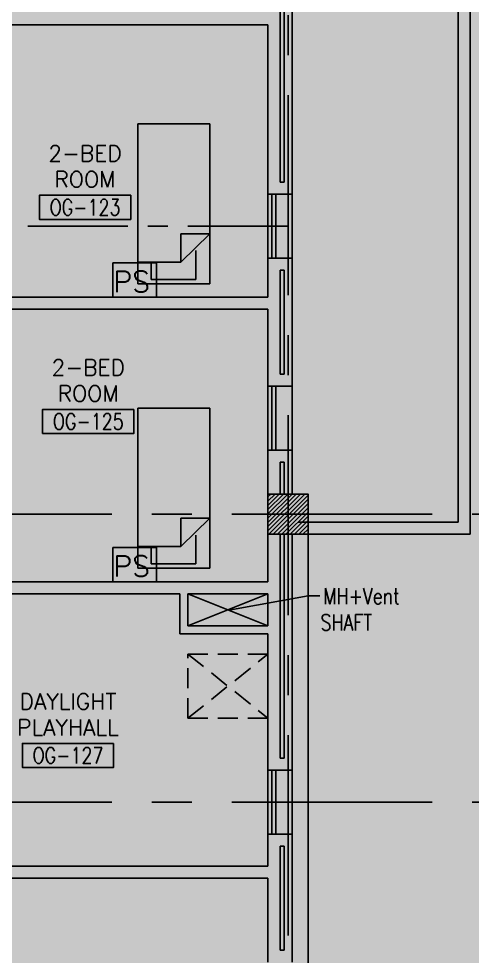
# Model space of a CAD drawing. Extents: x 88852.7 to 88945.7, y 39921.6 to 40001.1.
# Drawn here: x 88931.85 to 88937.51, y 39937.35 to 39949.07 of the extents above; entities that cross this region are included whole.
import ezdxf
from ezdxf.enums import TextEntityAlignment as Align

# ---------------------------------------------------------------- set-up
doc = ezdxf.new("R2010")
doc.units = 0
doc.header["$MEASUREMENT"] = 0
doc.header["$PDMODE"] = 34
for name, pattern in [('CENTER', [2, 1.25, -0.25, 0.25, -0.25]), ('CENTERX2', [4, 2.5, -0.5, 0.5, -0.5]), ('HIDDEN', [0.375, 0.25, -0.125])]:
    doc.linetypes.add(name, pattern=pattern)
doc.layers.get('0').update_dxf_attribs({"color": 11, "linetype": 'CONTINUOUS'})
doc.layers.get('DEFPOINTS').update_dxf_attribs({"color": 11, "linetype": 'CONTINUOUS'})
for name, color, linetype in [('AX-DIM', 11, 'CONTINUOUS'), ('AXES', 11, 'CENTERX2'), ('AXES1', 11, 'CENTER'), ('COL', 11, 'CONTINUOUS'), ('E-SYSTEM', 4, 'CONTINUOUS'), ('FIX', 11, 'CONTINUOUS'), ('FUR', 11, 'CONTINUOUS'), ('HAT', 11, 'CONTINUOUS'), ('INSUL', 11, 'CONTINUOUS'), ('PROJ-L', 11, 'CONTINUOUS'), ('RM-BOX', 11, 'CONTINUOUS'), ('RM-NAME', 11, 'CONTINUOUS'), ('RM-NO', 11, 'CONTINUOUS'), ('SHAFT', 11, 'CONTINUOUS'), ('TEXT', 11, 'CONTINUOUS'), ('WALL', 11, 'CONTINUOUS'), ('WIN', 11, 'CONTINUOUS')]:
    doc.layers.add(name, color=color, linetype=linetype)
doc.styles.add('ROMANS', font='ROMANS.shx', dxfattribs={"width": 0.6})
doc.styles.add('SIMPLEX', font='simplex.shx', dxfattribs={"width": 0.8})
doc.dimstyles.new('DIM-OUT', dxfattribs={"dimscale": 0, "dimtxt": 0.24, "dimasz": 0.08, "dimexe": 0.02, "dimexo": 0.02, "dimgap": 0.05, "dimtad": 1, "dimdec": 0, "dimlfac": 1000, "dimzin": 0, "dimdsep": 46, "dimtxsty": 'ROMANS', "dimblk1": 'ARCHTICK', "dimblk2": 'ARCHTICK', "dimsah": 1, "dimcen": 0.01, "dimdle": 0.08, "dimclrd": 7, "dimclre": 7, "dimclrt": 2, "dimadec": 0, "dimazin": 0, "dimtp": 2, "dimtm": 2, "dimtfac": 0.1142857142857143, "dimtdec": 0, "dimtix": 1, "dimtmove": 2, "dimatfit": 3, "dimldrblk": 'ARCHTICK', "dimfxl": 0, "dimtolj": 1, "dimtzin": 0, "dimarcsym": 0})
doc.dimstyles.new('DIM7', dxfattribs={"dimtxt": 0.24, "dimasz": 0.08, "dimexe": 0.07, "dimexo": 0.05, "dimgap": 0.07, "dimtad": 1, "dimzin": 0, "dimdsep": 46, "dimtxsty": 'SIMPLEX', "dimblk": 'ARCHTICK', "dimcen": 0.05, "dimdle": 0.05, "dimclrd": 4, "dimclre": 4, "dimclrt": 2, "dimadec": 0, "dimazin": 0, "dimtp": 2, "dimtm": 2, "dimtfac": 0.1142857142857143, "dimtix": 1, "dimtmove": 2, "dimatfit": 3, "dimldrblk": 'DOT', "dimfxl": 0, "dimtolj": 1, "dimtzin": 0, "dimarcsym": 0})

# ---------------------------------------------------------------- blocks, each defined once
blk = doc.blocks.new('_ARCHTICK')
at = {"color": 0, "linetype": 'ByBlock', "const_width": 0.15}
blk.add_lwpolyline([(-0.5, -0.5), (0.5, 0.5)], dxfattribs=at)
blk = doc.blocks.new('*D174')
at = {"layer": 'AX-DIM', "color": 7, "lineweight": -2}
for p, q in [((88944.31025844974, 39987.62956244052), (88944.31025844974, 39928.14956244051)), ((88935.48025844975, 39987.54956244052), (88944.33025844974, 39987.54956244052)), ((88935.48025844975, 39928.22956244052), (88944.33025844974, 39928.22956244052))]:
    blk.add_line(p, q, dxfattribs=at)
at = {"layer": 'DEFPOINTS', "color": 0}
for p in [(88935.46025844975, 39987.54956244052), (88935.46025844975, 39928.22956244052), (88944.31025844974, 39928.22956244052)]:
    blk.add_point(p, dxfattribs=at)
at = {"layer": 'AX-DIM', "color": 7, "lineweight": -2, "xscale": 0.08, "yscale": 0.08, "zscale": 0.08}
for p, rotation in [((88944.31025844974, 39987.54956244052), 90), ((88944.31025844974, 39928.22956244052), 270)]:
    blk.add_blockref('_ARCHTICK', p, dxfattribs=dict(at, rotation=rotation))
at = {"layer": 'AX-DIM', "color": 2, "insert": (88944.14025844973, 39957.88956244053), "char_height": 0.24, "attachment_point": 5, "rotation": 90, "style": 'ROMANS'}
blk.add_mtext('\\A1;59320', dxfattribs=at)
blk = doc.blocks.new('RM1')
at = {"layer": 'RM-BOX'}
blk.add_lwpolyline([(569.8908462408872, -200), (-569.890846240829, -200), (-569.8908462407999, -500), (569.8908462407999, -500)], close=True, dxfattribs=at)
at = {"layer": 'RM-NAME', "style": 'ROMANS'}
for tag, p in [('ROOMNAME1', (-5.820766091346741e-11, 323.8095238095266)), ('ROOMNAME2', (0, 0))]:
    blk.add_attdef(tag, text='', height=200, dxfattribs=at).set_placement(p, align=Align.MIDDLE)
at = {"layer": 'RM-NO', "style": 'ROMANS', "width": 0.8}
blk.add_attdef('ROOMNO', text='', height=200, dxfattribs=at).set_placement((0, -350), align=Align.MIDDLE)
blk = doc.blocks.new('AH20A')
at = {"layer": 'FUR'}
for p, q in [((0, 0.5), (0, -0.5)), ((1, 0.5), (0, 0.5)), ((0.1358132048044354, 0.5), (0.1358132048044354, -0.09873155399691314)), ((1, -0.5), (1, 0.5)), ((0.1358132048044354, 0.3112226375378668), (0.02772451273631305, 0.3112226375378668)), ((0.02772451273631305, 0.3112226375378668), (0.02772451273631305, -0.3087128986371681)), ((0.1358132048044354, -0.09873155399691314), (0.312524700537324, -0.5)), ((0.1358132048044354, -0.09873155399691314), (0.312524700537324, -0.09873155399691314)), ((0.312524700537324, -0.5), (0.312524700537324, -0.09873155399691314)), ((0.02772451273631305, -0.3087128986371681), (0.2075707670301199, -0.3087128986371681)), ((0, -0.5), (1, -0.5))]:
    blk.add_line(p, q, dxfattribs=at)
blk = doc.blocks.new('*X105')
at = {"color": 0}
for p, q in [((253128.5557043091, 132690.5931987104), (253587.6964794104, 133149.7339738117)), ((253128.5557043091, 132743.6262072994), (253534.6634708214, 133149.7339738117)), ((253128.5557043091, 132796.6592158884), (253481.6304622324, 133149.7339738117)), ((253128.5557043091, 132849.6922244773), (253428.5974536434, 133149.7339738117)), ((253128.5557043091, 132902.7252330663), (253375.5644450544, 133149.7339738117)), ((253128.5557043091, 132955.7582416553), (253322.5314364654, 133149.7339738117)), ((253128.5557043091, 133008.7912502443), (253269.4984278764, 133149.7339738117)), ((253128.5557043091, 133061.8242588333), (253216.4654192874, 133149.7339738117)), ((253128.5557043091, 133114.8572674223), (253163.4324106984, 133149.7339738117)), ((253140.7294879994, 132649.7339738117), (253628.555704309, 133137.5601901213)), ((253193.7624965884, 132649.7339738117), (253628.555704309, 133084.5271815324)), ((253246.7955051773, 132649.7339738117), (253628.555704309, 133031.4941729433)), ((253299.8285137663, 132649.7339738117), (253628.555704309, 132978.4611643543)), ((253352.8615223553, 132649.7339738117), (253628.555704309, 132925.4281557653)), ((253405.8945309443, 132649.7339738117), (253628.555704309, 132872.3951471764)), ((253458.9275395333, 132649.7339738117), (253628.555704309, 132819.3621385874)), ((253511.9605481223, 132649.7339738117), (253628.555704309, 132766.3291299984)), ((253564.9935567113, 132649.7339738117), (253628.555704309, 132713.2961214094)), ((253618.0265653003, 132649.7339738117), (253628.555704309, 132660.2631128204))]:
    blk.add_line(p, q, dxfattribs=at)
blk = doc.blocks.new('COL50')
at = {"layer": 'COL'}
blk.add_lwpolyline([(-249.9999999999709, 250), (-249.9999999999418, -250), (250, -250), (249.9999999999709, 250)], close=True, dxfattribs=at)

msp = doc.modelspace()

# ---------------------------------------------------------------- linework, layer by layer
at = {"layer": 'AXES'}
for p, q in [((88935.21025844975, 39921.61526879654), (88935.21025844975, 40000.42794392369)), ((88945.01025844975, 39942.87956244052), (88876.97025844976, 39942.87956244052)), ((88945.01025844975, 39939.27956244052), (88876.97025844976, 39939.27956244052))]:
    msp.add_line(p, q, dxfattribs=at)
at = {"layer": 'AXES1'}
msp.add_line((88935.21025844975, 39946.47956244052), (88876.97025844976, 39946.47956244052), dxfattribs=at)
at = {"layer": 'E-SYSTEM', "color": 4}
for points in [[(88933.0227594563, 39946.01818070625), (88933.0227594563, 39945.58956243782), (88933.56797652754, 39945.58956243782), (88933.56797652754, 39946.01818070625)], [(88933.0227594563, 39942.46318070626), (88933.0227594563, 39942.03456243783), (88933.56797652754, 39942.03456243783), (88933.56797652754, 39942.46318070626)]]:
    msp.add_lwpolyline(points, close=True, dxfattribs=at)
at = {"layer": 'INSUL'}
for p, q in [((88935.11025844976, 39949.82956244052), (88935.11025844976, 39947.02956244052)), ((88935.16025844976, 39949.82956244052), (88935.16025844976, 39947.02956244052)), ((88935.16025844975, 39947.02956244052), (88935.11025844976, 39947.02956244052)), ((88935.16025844975, 39945.92956244052), (88935.11025844976, 39945.92956244052)), ((88935.11025844976, 39944.62956244052), (88935.11025844976, 39945.92956244052)), ((88935.16025844975, 39944.62956244052), (88935.16025844975, 39945.92956244052)), ((88935.16025844975, 39944.62956244052), (88935.11025844976, 39944.62956244052)), ((88935.11025844976, 39943.52956244052), (88935.11025844976, 39943.12956244052)), ((88935.16025844975, 39943.52956244052), (88935.11025844976, 39943.52956244052)), ((88935.16025844976, 39943.52956244052), (88935.16025844976, 39943.12956244052)), ((88935.11025844976, 39942.62956244052), (88935.11025844976, 39939.82956244052)), ((88935.16025844976, 39942.62956244052), (88935.16025844976, 39939.82956244052)), ((88935.16025844975, 39939.82956244052), (88935.11025844976, 39939.82956244052)), ((88935.16025844975, 39938.72956244052), (88935.11025844976, 39938.72956244052)), ((88935.11025844976, 39937.42956244052), (88935.11025844976, 39938.72956244052)), ((88935.16025844975, 39937.42956244052), (88935.16025844975, 39938.72956244052)), ((88935.16025844975, 39937.42956244052), (88935.11025844976, 39937.42956244052))]:
    msp.add_line(p, q, dxfattribs=at)
at = {"layer": 'PROJ-L', "linetype": 'Continuous'}
for p, q in [((88937.4859882332, 39950.32956244051), (88937.4859882332, 39942.62956244052)), ((88937.33598823319, 39950.17956244052), (88937.33598823319, 39942.77956244052)), ((88937.33598823319, 39942.77956244052), (88935.33598823319, 39942.77956244052)), ((88937.4859882332, 39942.62956244052), (88935.33598823319, 39942.62956244052))]:
    msp.add_line(p, q, dxfattribs=at)
at = {"layer": 'PROJ-L'}
msp.add_line((88935.46025844975, 39942.62956244052), (88935.46025844975, 39935.92956244052), dxfattribs=at)
at = {"layer": 'SHAFT', "color": 251, "linetype": 'HIDDEN'}
for p, q in [((88933.96025844975, 39941.12956244052), (88934.96025844975, 39940.32956244052)), ((88933.96025844975, 39940.32956244052), (88934.96025844975, 39941.12956244052))]:
    msp.add_line(p, q, dxfattribs=at)
msp.add_lwpolyline([(88933.96025844975, 39941.12956244052), (88934.96025844975, 39941.12956244052), (88934.96025844975, 39940.32956244051), (88933.96025844975, 39940.32956244051)], close=True, dxfattribs=at)
at = {"layer": 'TEXT', "color": 251, "linetype": 'ByBlock'}
for p, q in [((88933.96025844975, 39941.88456244051), (88934.96025844975, 39941.48456244052)), ((88933.96025844975, 39941.48456244052), (88934.96025844975, 39941.88456244051))]:
    msp.add_line(p, q, dxfattribs=at)
at = {"layer": 'WALL'}
for p, q in [((88935.26025844975, 39949.82956244052), (88935.26025844975, 39946.87956244052)), ((88934.96025844975, 39948.99456244052), (88928.31025844975, 39948.99456244052)), ((88934.96025844975, 39948.99456244052), (88934.96025844975, 39946.87956244052)), ((88935.26025844975, 39946.87956244052), (88934.96025844975, 39946.87956244052)), ((88935.26025844975, 39946.07956244052), (88934.96025844975, 39946.07956244052)), ((88934.96025844975, 39945.58956244052), (88934.96025844975, 39946.07956244052)), ((88935.26025844975, 39944.47956244052), (88935.26025844975, 39946.07956244052)), ((88934.96025844975, 39945.58956244052), (88930.26025844975, 39945.58956244052)), ((88934.96025844975, 39945.43956244052), (88928.31025844975, 39945.43956244052)), ((88934.96025844975, 39944.47956244052), (88934.96025844975, 39945.43956244052)), ((88935.26025844975, 39944.47956244052), (88934.96025844975, 39944.47956244052)), ((88935.26025844975, 39943.67956244052), (88934.96025844975, 39943.67956244052)), ((88934.96025844975, 39943.12956244052), (88934.96025844975, 39943.67956244052)), ((88935.26025844975, 39943.12956244052), (88935.26025844975, 39943.67956244052)), ((88934.96025844975, 39942.62956244052), (88934.96025844975, 39942.03456244052)), ((88935.26025844975, 39942.62956244052), (88935.26025844975, 39939.67956244052)), ((88934.96025844975, 39942.03456244052), (88930.26025844975, 39942.03456244052)), ((88933.86025844976, 39941.88456244051), (88928.31025844975, 39941.88456244051)), ((88933.86025844976, 39941.88456244051), (88933.86025844976, 39941.38456244051)), ((88933.96025844975, 39941.88456244051), (88933.96025844975, 39941.48456244052)), ((88934.96025844975, 39941.88456244051), (88933.96025844975, 39941.88456244051)), ((88934.96025844975, 39941.88456244051), (88933.96025844975, 39941.88456244051)), ((88934.96025844975, 39941.88456244051), (88934.96025844975, 39941.48456244052)), ((88934.96025844975, 39941.48456244052), (88933.96025844975, 39941.48456244052)), ((88934.96025844975, 39941.38456244051), (88933.86025844976, 39941.38456244051)), ((88934.96025844975, 39941.38456244051), (88934.96025844975, 39939.67956244052)), ((88935.26025844975, 39939.67956244052), (88934.96025844975, 39939.67956244052)), ((88935.26025844975, 39938.87956244052), (88934.96025844975, 39938.87956244052)), ((88934.96025844975, 39938.47956244052), (88934.96025844975, 39938.87956244052)), ((88935.26025844975, 39937.27956244052), (88935.26025844975, 39938.87956244052)), ((88934.96025844975, 39938.47956244052), (88930.26025844975, 39938.47956244052)), ((88934.96025844975, 39938.32956244052), (88927.76025844975, 39938.32956244052)), ((88934.96025844975, 39937.27956244052), (88934.96025844975, 39938.32956244052))]:
    msp.add_line(p, q, dxfattribs=at)
at = {"layer": 'WALL', "linetype": 'ByBlock', "ltscale": 0.3}
msp.add_lwpolyline([(88934.96025844975, 39943.12956244052), (88935.46025844975, 39943.12956244052), (88935.46025844975, 39942.62956244052), (88934.96025844975, 39942.62956244052)], close=True, dxfattribs=at)
at = {"layer": 'WIN'}
for p, q in [((88934.96025844975, 39946.87956244052), (88934.96025844975, 39946.07956244052)), ((88935.01025844975, 39946.87956244052), (88935.01025844975, 39946.07956244052)), ((88935.06025844975, 39946.87956244052), (88935.06025844975, 39946.07956244052)), ((88935.26025844975, 39946.87956244052), (88935.26025844975, 39946.07956244052)), ((88934.96025844975, 39944.47956244052), (88934.96025844975, 39943.67956244052)), ((88935.01025844975, 39944.47956244052), (88935.01025844975, 39943.67956244052)), ((88935.06025844975, 39944.47956244052), (88935.06025844975, 39943.67956244052)), ((88935.26025844975, 39944.47956244052), (88935.26025844975, 39943.67956244052)), ((88934.96025844975, 39939.67956244052), (88934.96025844975, 39938.87956244052)), ((88935.01025844975, 39939.67956244052), (88935.01025844975, 39938.87956244052)), ((88935.06025844975, 39939.67956244052), (88935.06025844975, 39938.87956244052)), ((88935.26025844975, 39939.67956244052), (88935.26025844975, 39938.87956244052))]:
    msp.add_line(p, q, dxfattribs=at)

# ---------------------------------------------------------------- block references
at = {"layer": 'COL', "xscale": -0.001, "yscale": 0.001, "zscale": 0.001}
msp.add_blockref('COL50', (88935.21025844975, 39942.87956244052), dxfattribs=at)
at = {"layer": 'FIX', "xscale": 2, "yscale": 0.9, "zscale": 2, "rotation": 90}
for p in [(88933.7834002971, 39945.75777533856), (88933.7834002971, 39942.20277533856)]:
    msp.add_blockref('AH20A', p, dxfattribs=at)
at = {"layer": 'HAT', "xscale": 0.001, "yscale": 0.001, "zscale": 0.001}
msp.add_blockref('*X105', (88681.83170274545, 39809.9798284667), dxfattribs=at)
at = {"layer": 'RM-NAME', "xscale": 0.001, "yscale": 0.001, "zscale": 0.001}
for p, values in [((88932.67576826001, 39947.06300044883), {'ROOMNO': 'OG-123', 'ROOMNAME2': 'ROOM', 'ROOMNAME1': '2-BED'}), ((88932.71644899363, 39944.38750951548), {'ROOMNO': 'OG-125', 'ROOMNAME2': 'ROOM', 'ROOMNAME1': '2-BED'}), ((88932.46301585043, 39940.21457146072), {'ROOMNO': 'OG-127', 'ROOMNAME2': 'PLAYHALL', 'ROOMNAME1': 'DAYLIGHT'})]:
    msp.add_blockref('RM1', p, dxfattribs=at).add_auto_attribs(values)

# ---------------------------------------------------------------- texts
at = {"layer": 'E-SYSTEM', "color": 4, "style": 'ROMANS'}
for p in [(88933.03002967323, 39945.65494469333), (88933.03002967323, 39942.09994469331)]:
    msp.add_text('PS', height=0.26, dxfattribs=at).set_placement(p)
at = {"layer": 'RM-NAME', "style": 'ROMANS', "width": 0.8}
for s, p in [('MH+Vent', (88936.12829900293, 39941.85400980739)), ('MH+Vent', (88936.12829900293, 39941.85400980739)), ('SHAFT', (88935.93811714556, 39941.52632144283)), ('SHAFT', (88935.93811714556, 39941.52632144283))]:
    msp.add_text(s, height=0.2, dxfattribs=at).set_placement(p, align=Align.MIDDLE)

# ---------------------------------------------------------------- dimensions: what is measured, and where the dimension line sits
at = {"layer": 'AX-DIM'}
dim = msp.add_linear_dim(base=(88944.31025844974, 39928.22956244052), p1=(88935.46025844975, 39987.54956244052), p2=(88935.46025844975, 39928.22956244052), angle=270, dimstyle='DIM-OUT', override={"dimscale": 1}, dxfattribs=at)
dim.commit()
dim.dimension.update_dxf_attribs({"geometry": '*D174', "text_midpoint": (88944.14025844973, 39957.88956244053)})

# ---------------------------------------------------------------- leaders
at = {"layer": 'SHAFT', "color": 6, "linetype": 'ByBlock', "ltscale": 0.3}
msp.add_leader([(88934.47275844975, 39941.67956244051), (88935.46025844975, 39941.85802107101), (88935.60801705015, 39941.85802107101)], dimstyle='DIM7', override={"dimasz": 200, "dimgap": 70, "dimtad": 0}, dxfattribs=at)

doc.saveas('drawing.dxf')
